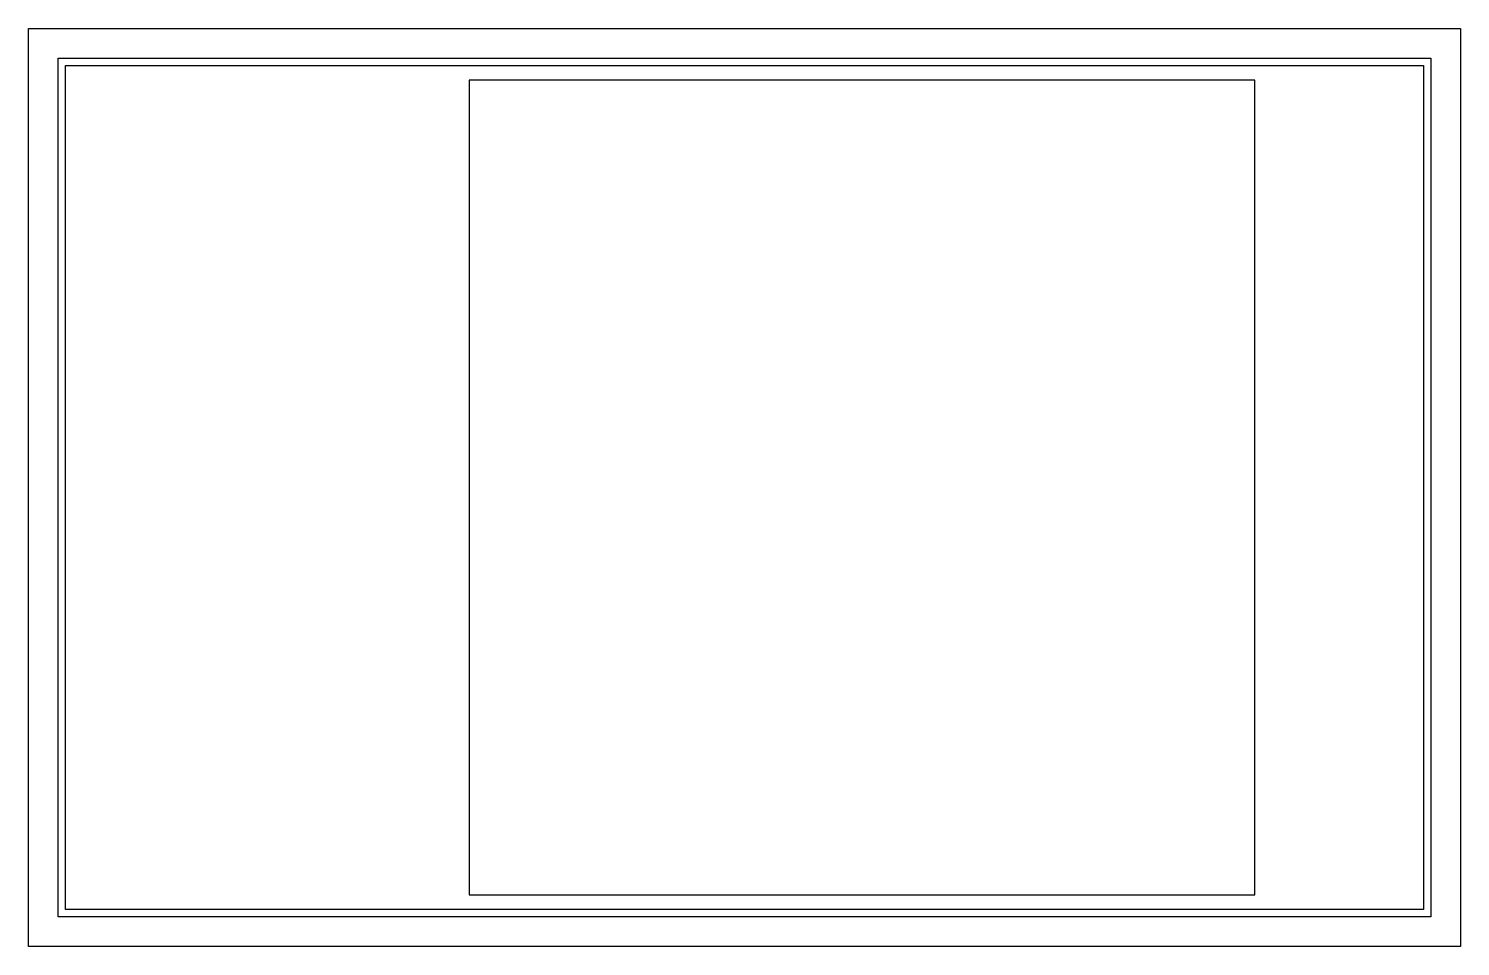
# Model space of a CAD drawing. Header units: millimetres. Extents: x -5 to 190, y -5 to 120.
import ezdxf

# ---------------------------------------------------------------- set-up
doc = ezdxf.new("R2010")
doc.units = ezdxf.units.MM
doc.layers.get('0').update_dxf_attribs({"linetype": 'CONTINUOUS'})

msp = doc.modelspace()

# ---------------------------------------------------------------- linework, layer by layer
for points in [[(190, -5), (-5, -5), (-5, 120), (190, 120)], [(186, -1), (-1, -1), (-1, 116), (186, 116)], [(0, 115), (185, 115), (185, 0), (0, 0)], [(55, 2), (162, 2), (162, 113), (55, 113)]]:
    msp.add_lwpolyline(points, close=True)

doc.saveas('drawing.dxf')
